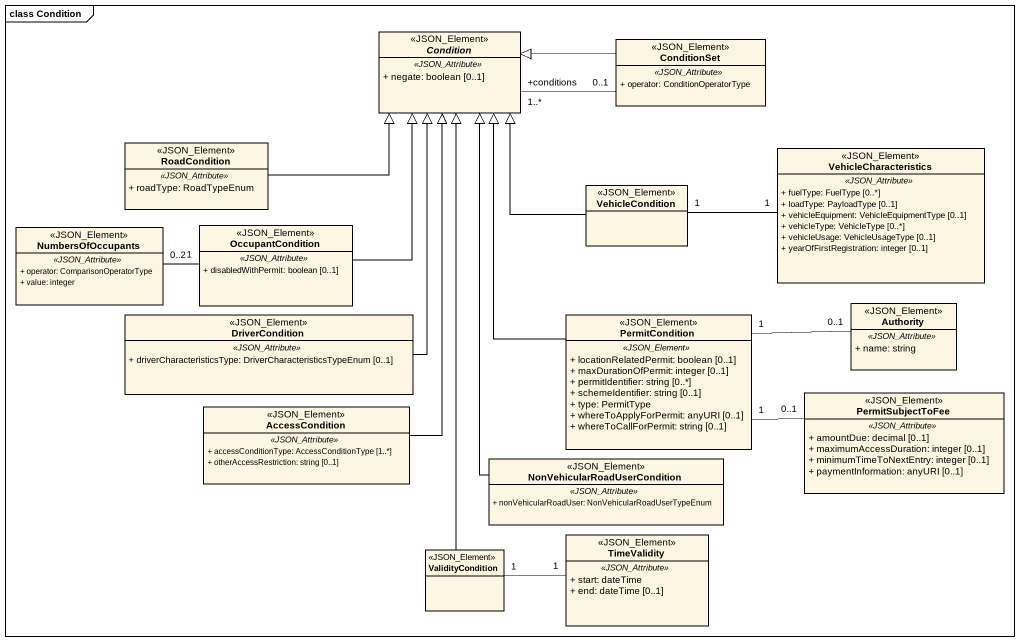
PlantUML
@startuml
mainframe class Condition
hide circle
hide empty members
skinparam classAttributeIconSize 0
abstract class Condition <<JSON_Element>> {
  .. <<JSON_Attribute>> ..
  + negate: boolean [0..1]
}
class ConditionSet <<JSON_Element>> {
  .. <<JSON_Attribute>> ..
  + operator: ConditionOperatorType
}
class RoadCondition <<JSON_Element>> {
  .. <<JSON_Attribute>> ..
  + roadType: RoadTypeEnum
}
class VehicleCharacteristics <<JSON_Element>> {
  .. <<JSON_Attribute>> ..
  + fuelType: FuelType [0..*]
  + loadType: PayloadType [0..1]
  + vehicleEquipment: VehicleEquipmentType [0..1]
  + vehicleType: VehicleType [0..*]
  + vehicleUsage: VehicleUsageType [0..1]
  + yearOfFirstRegistration: integer [0..1]
}
class VehicleCondition <<JSON_Element>>
class NumbersOfOccupants <<JSON_Element>> {
  .. <<JSON_Attribute>> ..
  + operator: ComparisonOperatorType
  + value: integer
}
class OccupantCondition <<JSON_Element>> {
  .. <<JSON_Attribute>> ..
  + disabledWithPermit: boolean [0..1]
}
class DriverCondition <<JSON_Element>> {
  .. <<JSON_Attribute>> ..
  + driverCharacteristicsType: DriverCharacteristicsTypeEnum [0..1]
}
class PermitCondition <<JSON_Element>> {
  .. <<JSON_Element>> ..
  + locationRelatedPermit: boolean [0..1]
  + maxDurationOfPermit: integer [0..1]
  + permitIdentifier: string [0..*]
  + schemeIdentifier: string [0..1]
  + type: PermitType
  + whereToApplyForPermit: anyURI [0..1]
  + whereToCallForPermit: string [0..1]
}
class Authority <<JSON_Element>> {
  .. <<JSON_Attribute>> ..
  + name: string
}
class AccessCondition <<JSON_Element>> {
  .. <<JSON_Attribute>> ..
  + accessConditionType: AccessConditionType [1..*]
  + otherAccessRestriction: string [0..1]
}
class PermitSubjectToFee <<JSON_Element>> {
  .. <<JSON_Attribute>> ..
  + amountDue: decimal [0..1]
  + maximumAccessDuration: integer [0..1]
  + minimumTimeToNextEntry: integer [0..1]
  + paymentInformation: anyURI [0..1]
}
class "NonVehicularRoadUserCondition" as NonVehicularRoadUserConditio <<JSON_Element>> {
  .. <<JSON_Attribute>> ..
  + nonVehicularRoadUser: NonVehicularRoadUserTypeEnum
}
class TimeValidity <<JSON_Element>> {
  .. <<JSON_Attribute>> ..
  + start: dateTime
  + end: dateTime [0..1]
}
class ValidityCondition <<JSON_Element>>
Condition "+conditions\n1..*" -right- "0..1" ConditionSet
ConditionSet -left-|> Condition
RoadCondition -right-|> Condition
VehicleCondition -up-|> Condition
VehicleCondition "1" -right- "1" VehicleCharacteristics
NumbersOfOccupants "0..2" -right- "1" OccupantCondition
OccupantCondition -up-|> Condition
DriverCondition -up-|> Condition
PermitCondition -up-|> Condition
PermitCondition "1" -right- "0..1" Authority
PermitCondition "1" -right- "0..1" PermitSubjectToFee
AccessCondition -up-|> Condition
NonVehicularRoadUserConditio -up-|> Condition
TimeValidity "1" -left- "1" ValidityCondition
ValidityCondition -up-|> Condition
@enduml
